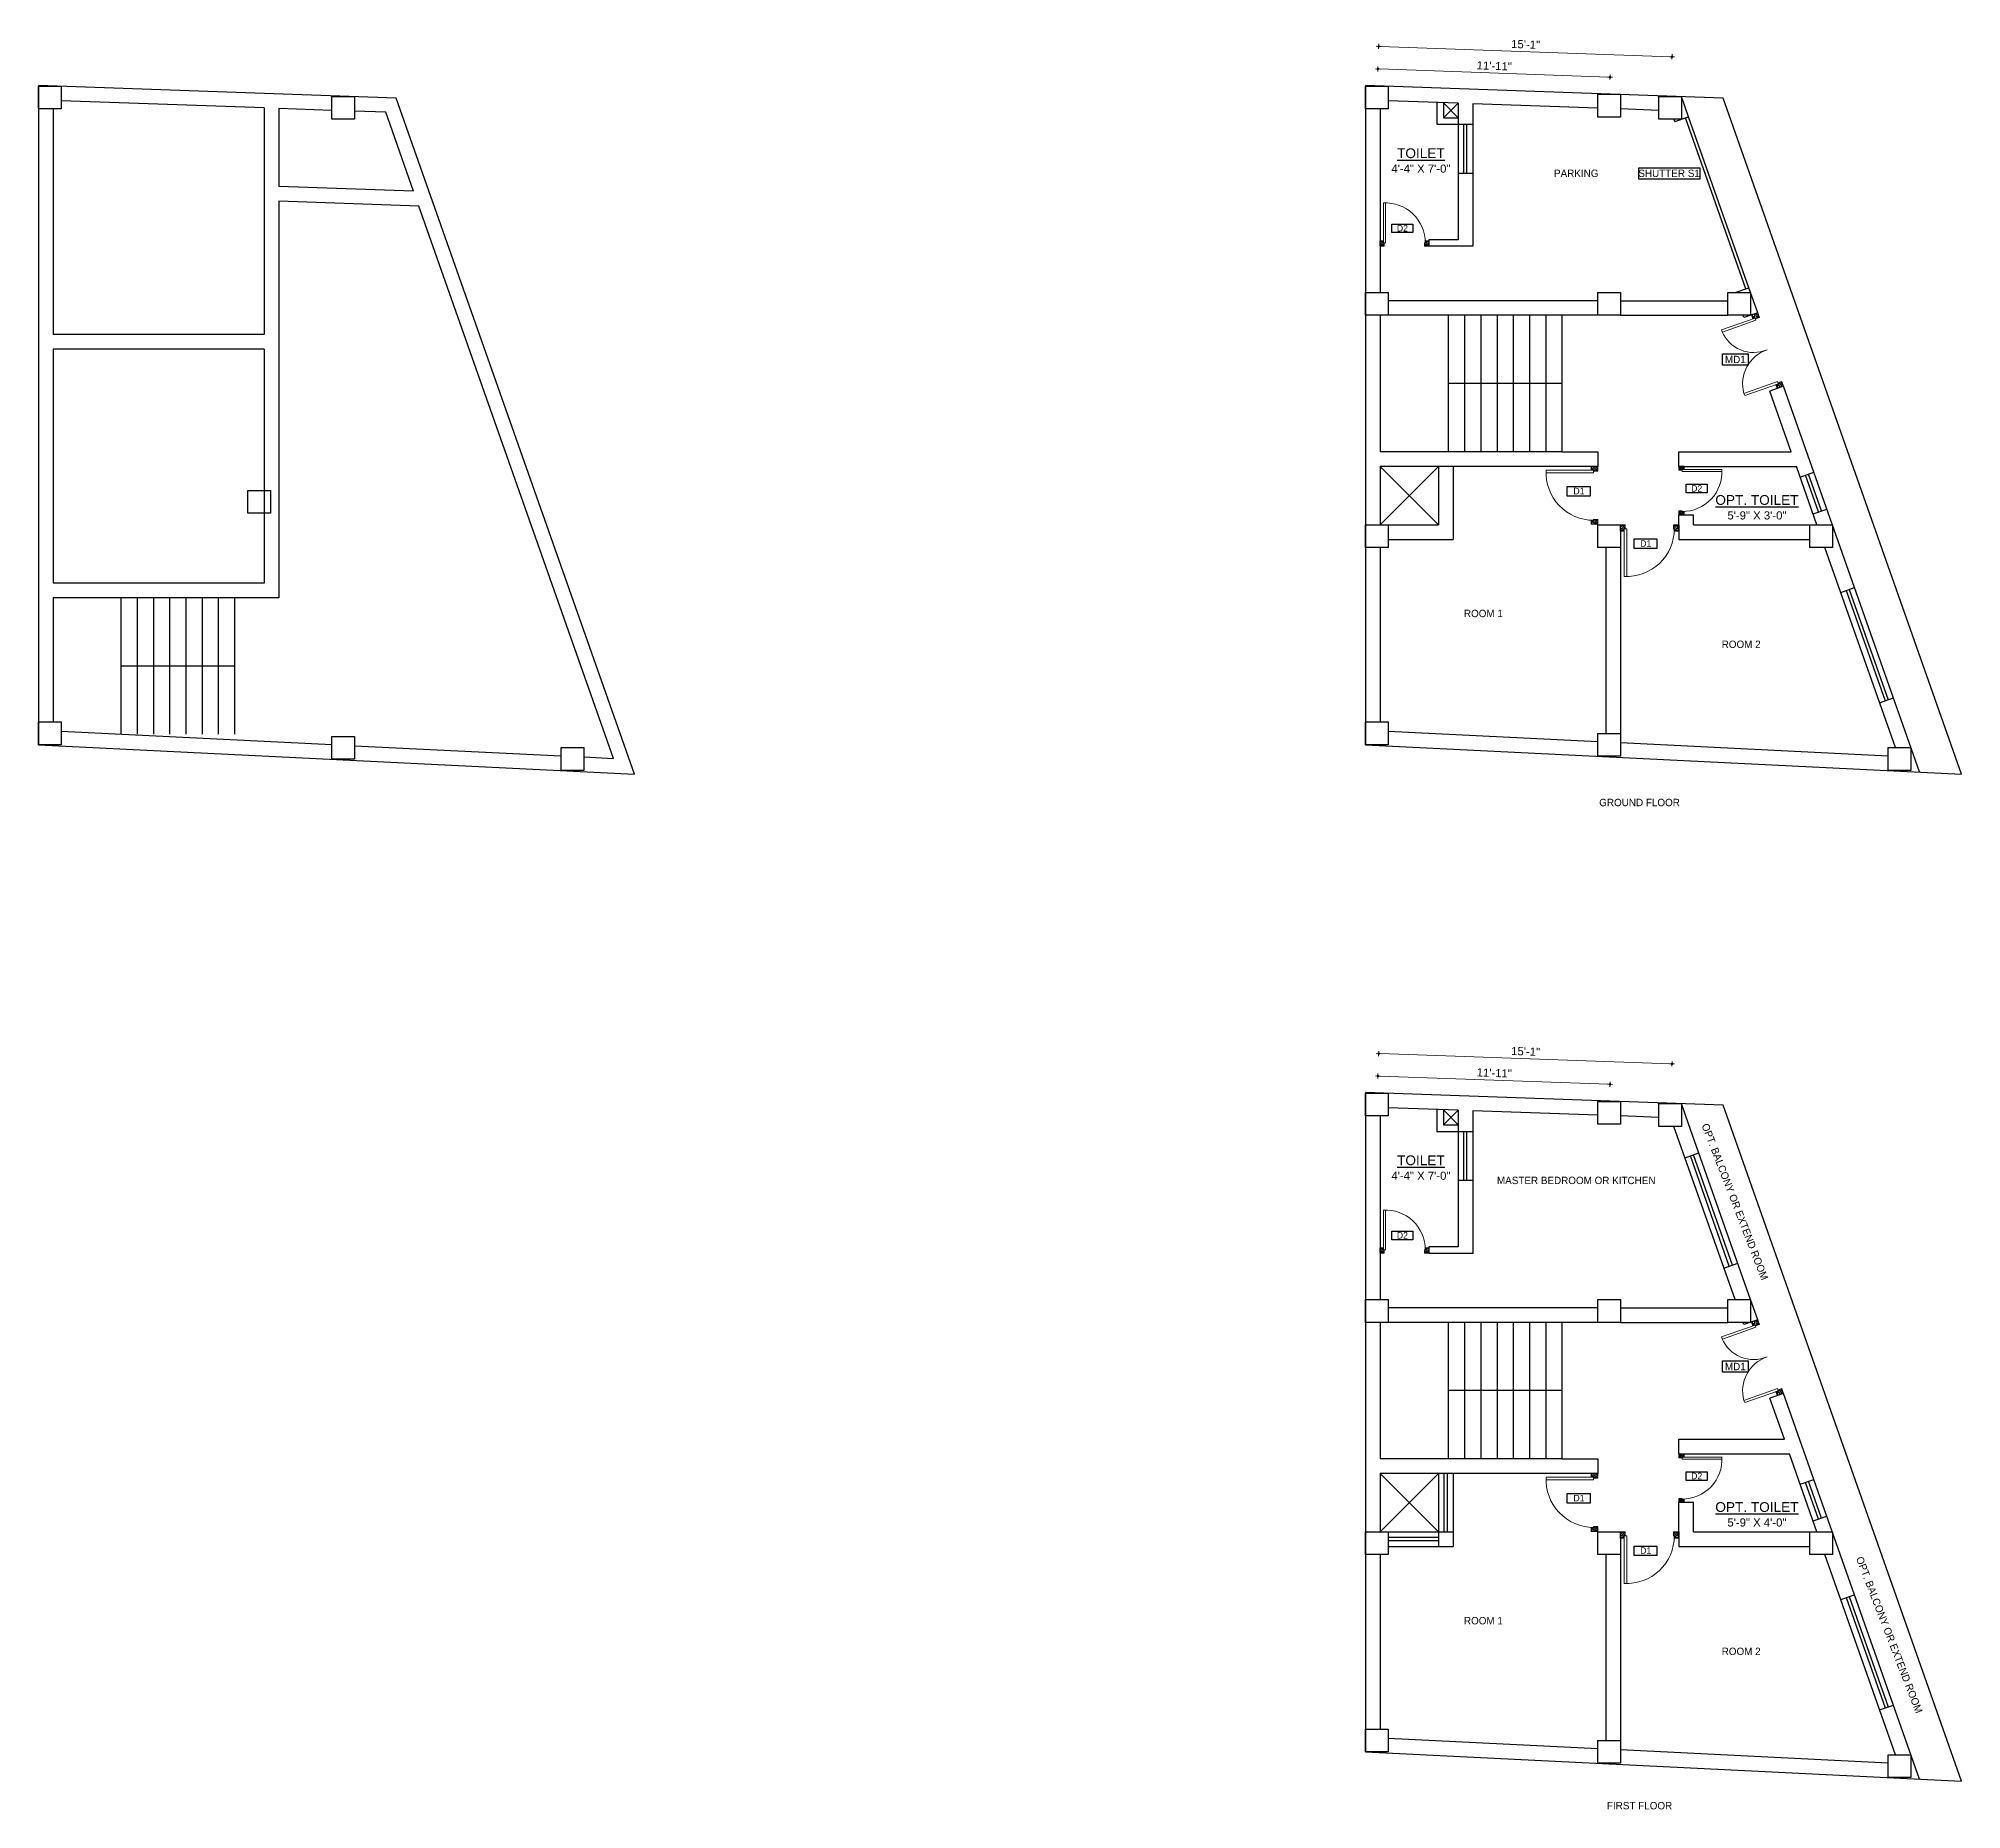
# Model space of a CAD drawing. Header units: inches. Extents: x -4105 to 11025, y -15557 to -3174.
# Drawn here: x 4605 to 5789, y -14174 to -13084 of the extents above; entities that cross this region are included whole.
import ezdxf

# ---------------------------------------------------------------- set-up
doc = ezdxf.new("R2010")
doc.units = ezdxf.units.IN
doc.header["$LTSCALE"] = 0.5
doc.header["$MEASUREMENT"] = 0
doc.header["$PDMODE"] = 66
for name, color, linetype, lineweight in [('door', 202, 'Continuous', 5), ('Ele', 7, 'Continuous', 30), ('hatch', 9, 'Continuous', 0), ('Toilet', 7, 'Continuous', 25), ('wall', 20, 'Continuous', 40)]:
    doc.layers.add(name, color=color, linetype=linetype, lineweight=lineweight)
doc.styles.add('arial', font='arial.ttf')
doc.styles.get("Standard").update_dxf_attribs({"font": 'arial.ttf'})
doc.dimstyles.new('S8', dxfattribs={"dimtxt": 5, "dimasz": 1, "dimexe": 6, "dimexo": 18, "dimgap": 1.9375, "dimtad": 1, "dimdec": 0, "dimzin": 3, "dimdsep": 46, "dimlunit": 4, "dimtxsty": 'Standard', "dimblk": 'dot 2', "dimcen": 12, "dimse1": 1, "dimse2": 1, "dimclrd": 1, "dimclre": 1, "dimclrt": 256, "dimadec": 0, "dimazin": 0, "dimtfac": 0.75, "dimtdec": 0, "dimtix": 1, "dimtmove": 1, "dimatfit": 3, "dimldrblk": 'DOT', "dimfxl": 1, "dimtolj": 1, "dimtzin": 0, "dimlwd": 9, "dimlwe": 9, "dimarcsym": 0})

# ---------------------------------------------------------------- blocks, each defined once
blk = doc.blocks.new('dot1')
at = {"layer": 'hatch'}
h = blk.add_hatch(color=256, dxfattribs=at)
edge = h.paths.add_edge_path()
edge.add_arc((0, 0), 1, 0, 360)
for p, q in [((3, 0), (-3, 0)), ((0, 3), (0, -3))]:
    blk.add_line(p, q, dxfattribs=at)
blk.add_circle((0, 0), 1, dxfattribs=at)
blk = doc.blocks.new('dot 2')
at = {"layer": 'hatch', "xscale": 0.5, "yscale": 0.5, "zscale": 0.5}
blk.add_blockref('dot1', (0, 0), dxfattribs=at)
blk = doc.blocks.new('*D850')
at = {"layer": 'Defpoints', "color": 0, "transparency": 16777216}
for p in [(5429.9, -13102.6), (5429.3, -13120.2), (5572.3, -13125.2)]:
    blk.add_point(p, dxfattribs=at)
at = {"layer": 'Toilet', "color": 1, "lineweight": 9, "transparency": 16777216}
blk.add_line((5571.9, -13107.6), (5430.9, -13102.6), dxfattribs=at)
for p, rotation in [((5429.9, -13102.6), 177.9779001232576), ((5572.9, -13107.7), 357.9779001232576)]:
    blk.add_blockref('dot 2', p, dxfattribs=dict(at, rotation=rotation))
at = {"layer": 'Toilet', "transparency": 16777216, "insert": (5501.6, -13100.7), "char_height": 5, "attachment_point": 5, "rotation": 357.9779}
blk.add_mtext('\\A1;11\'-11"', dxfattribs=at)
blk = doc.blocks.new('_Dot')
at = {"color": 0, "linetype": 'ByBlock', "lineweight": -2}
blk.add_line((-0.5, 0), (-1, 0), dxfattribs=at)
at = {"color": 0, "linetype": 'ByBlock', "const_width": 0.5}
blk.add_lwpolyline([(-0.25, 0, 1), (0.25, 0, 1)], format="xyb", close=True, dxfattribs=at)
blk = doc.blocks.new('*D851')
at = {"layer": 'Defpoints', "color": 0, "transparency": 16777216}
for p in [(5430.4, -13088.7), (5429.3, -13120.2), (5610, -13126.6)]:
    blk.add_point(p, dxfattribs=at)
at = {"layer": 'Toilet', "color": 1, "lineweight": 9, "transparency": 16777216}
blk.add_line((5610.1, -13095.1), (5431.4, -13088.8), dxfattribs=at)
for p, rotation in [((5430.4, -13088.7), 177.9779001232572), ((5611.1, -13095.1), 357.9779001232572)]:
    blk.add_blockref('dot 2', p, dxfattribs=dict(at, rotation=rotation))
at = {"layer": 'Toilet', "transparency": 16777216, "insert": (5520.9, -13087.5), "char_height": 5, "attachment_point": 5, "rotation": 357.9779}
blk.add_mtext('\\A1;15\'-1"', dxfattribs=at)
blk = doc.blocks.new('A$C27B36B59')
at = {"layer": 'door'}
for p, q in [((0, 4), (0, 0)), ((2.5, 4), (0, 4)), ((0, 0), (3, 0)), ((2.5, 2.5), (2.5, 4)), ((3, 2.5), (2.5, 2.5)), ((3, 0), (3, 2.5))]:
    blk.add_line(p, q, dxfattribs=at)
for centre, radius, start, end in [((-1.4, -0.5), 4.75, 22.1411, 72.838), ((1.3, 2.1), 1.64, 45.138, 144.8948), ((2.2, 0.3), 2.49, 83.3149, 152.658), ((0.1, 0.4), 2.05, 349.4875, 93.6805), ((2, -0.5), 2.01, 58.7447, 166.495), ((-0.1, 0.3), 1.13, 343.542, 86.947), ((2.1, -0.4), 1.17, 38.2816, 160.1519)]:
    blk.add_arc(centre, radius, start, end, dxfattribs=at)
blk = doc.blocks.new('D2')
at = {"layer": 'door'}
for p, q in [((74474, 24047.6), (74474, 24018.1)), ((74474, 24047.6), (74475.5, 24047.6)), ((74475.5, 24047.6), (74475.5, 24018.1))]:
    blk.add_line(p, q, dxfattribs=at)
blk.add_arc((74474, 24047.6), 29.5, 180, 272.9146, dxfattribs=at)
at = {"layer": 'door', "xscale": -1, "rotation": 180}
blk.add_blockref('A$C27B36B59', (74442, 24050.1), dxfattribs=at)
at = {"layer": 'door', "rotation": 180}
blk.add_blockref('A$C27B36B59', (74478, 24050.1), dxfattribs=at)
blk = doc.blocks.new('*D860')
at = {"layer": 'Defpoints', "color": 0, "transparency": 16777216}
for p in [(5429.9, -13722.7), (5429.3, -13740.3), (5572.3, -13745.3)]:
    blk.add_point(p, dxfattribs=at)
at = {"layer": 'Toilet', "color": 1, "lineweight": 9, "transparency": 16777216}
blk.add_line((5571.9, -13727.7), (5430.9, -13722.8), dxfattribs=at)
for p, rotation in [((5429.9, -13722.7), 177.9779001232576), ((5572.9, -13727.8), 357.9779001232576)]:
    blk.add_blockref('dot 2', p, dxfattribs=dict(at, rotation=rotation))
at = {"layer": 'Toilet', "transparency": 16777216, "insert": (5501.6, -13720.8), "char_height": 5, "attachment_point": 5, "rotation": 357.9779}
blk.add_mtext('\\A1;11\'-11"', dxfattribs=at)
blk = doc.blocks.new('*D861')
at = {"layer": 'Defpoints', "color": 0, "transparency": 16777216}
for p in [(5430.4, -13708.9), (5429.3, -13740.3), (5610, -13746.7)]:
    blk.add_point(p, dxfattribs=at)
at = {"layer": 'Toilet', "color": 1, "lineweight": 9, "transparency": 16777216}
blk.add_line((5610.1, -13715.2), (5431.4, -13708.9), dxfattribs=at)
for p, rotation in [((5430.4, -13708.9), 177.9779001232572), ((5611.1, -13715.2), 357.9779001232572)]:
    blk.add_blockref('dot 2', p, dxfattribs=dict(at, rotation=rotation))
at = {"layer": 'Toilet', "transparency": 16777216, "insert": (5520.9, -13707.6), "char_height": 5, "attachment_point": 5, "rotation": 357.9779}
blk.add_mtext('\\A1;15\'-1"', dxfattribs=at)

msp = doc.modelspace()

# ---------------------------------------------------------------- linework, layer by layer
at = {"layer": 'door', "ltscale": 0.5}
for p, q in [((5662.3, -13256), (5641.6, -13263.3)), ((5660, -13254.1), (5660.8, -13256.4)), ((5662.3, -13256), (5662.8, -13257.3)), ((5662.6, -13256.4), (5664.9, -13255.6)), ((5642.1, -13264.6), (5641.6, -13263.3)), ((5662.8, -13257.3), (5642.1, -13264.6)), ((5676.1, -13295.1), (5655.4, -13302.4)), ((5655.4, -13302.4), (5655.9, -13303.7)), ((5676.6, -13296.4), (5655.9, -13303.7)), ((5676, -13299.3), (5675.2, -13297)), ((5676.6, -13296.4), (5676.1, -13295.1)), ((5676.5, -13295.9), (5678.8, -13295.1)), ((5679.8, -13298), (5678.8, -13295.1)), ((5662.3, -13876.1), (5641.6, -13883.4)), ((5642.1, -13884.7), (5641.6, -13883.4)), ((5662.8, -13877.4), (5642.1, -13884.7)), ((5660, -13874.2), (5660.8, -13876.5)), ((5662.3, -13876.1), (5662.8, -13877.4)), ((5662.6, -13876.5), (5664.9, -13875.7)), ((5676.1, -13915.2), (5655.4, -13922.5)), ((5676.6, -13916.5), (5655.9, -13923.8)), ((5676, -13919.5), (5675.2, -13917.1)), ((5676.6, -13916.5), (5676.1, -13915.2)), ((5676.5, -13916), (5678.8, -13915.2)), ((5679.8, -13918.1), (5678.8, -13915.2)), ((5655.4, -13922.5), (5655.9, -13923.8))]:
    msp.add_line(p, q, dxfattribs=at)
for centre, radius, start, end in [((5661.4, -13256.1), 21.1, 202.3148, 293.1551), ((5676.7, -13296.5), 22.1, 108.3541, 195.4336), ((5661.4, -13876.2), 21.1, 202.3148, 293.1551), ((5676.7, -13916.6), 22.1, 108.3541, 195.4336)]:
    msp.add_arc(centre, radius, start, end, dxfattribs=at)
at = {"layer": 'Ele', "color": 0, "ltscale": 2}
for points in [[(5438.5, -13198.1), (5451.4, -13198.1), (5451.4, -13203.4), (5438.5, -13203.4)], [(5560.6, -13365.6), (5546.6, -13365.6), (5546.6, -13359.7), (5560.6, -13359.7)], [(5619.8, -13358.2), (5632.7, -13358.2), (5632.7, -13363.6), (5619.8, -13363.6)], [(5601.7, -13397.9), (5587.7, -13397.9), (5587.7, -13392), (5601.7, -13392)], [(5438.5, -13818.2), (5451.4, -13818.2), (5451.4, -13823.6), (5438.5, -13823.6)], [(5619.8, -13966.4), (5632.7, -13966.4), (5632.7, -13971.7), (5619.8, -13971.7)], [(5560.6, -13985.7), (5546.6, -13985.7), (5546.6, -13979.8), (5560.6, -13979.8)], [(5601.7, -14018), (5587.7, -14018), (5587.7, -14012.1), (5601.7, -14012.1)]]:
    msp.add_lwpolyline(points, close=True, dxfattribs=at)
at = {"layer": 'Toilet'}
for p, q in [((4825.2, -13120.5), (4604.8, -13112.7)), ((4604.8, -13112.7), (4604.8, -13518.7)), ((5642.7, -13120.5), (5422.3, -13112.7)), ((5422.3, -13112.7), (5422.3, -13518.7)), ((4743.9, -13126.6), (4618.8, -13122.2)), ((4972, -13536.8), (4825.2, -13120.5)), ((5479.3, -13123.7), (5436.3, -13122.2)), ((5466.3, -13123.2), (5466.3, -13136.7)), ((5470.3, -13123.4), (5470.3, -13132.7)), ((5470.3, -13123.4), (5479.3, -13132.7)), ((5470.3, -13132.7), (5479.3, -13123.7)), ((5479.3, -13123.7), (5479.3, -13207.8)), ((5488.3, -13124), (5488.3, -13211.8)), ((5565.3, -13126.7), (5488.3, -13124)), ((5621.3, -13132), (5617, -13119.6)), ((5789.4, -13536.8), (5642.7, -13120.5)), ((4613.8, -13127.2), (4613.8, -13266.2)), ((4743.9, -13126.6), (4743.9, -13266.2)), ((4752.9, -13126.9), (4752.9, -13174.9)), ((4785.5, -13128.1), (4752.9, -13126.9)), ((4818.8, -13129.2), (4799.5, -13128.6)), ((4835.9, -13177.9), (4818.8, -13129.2)), ((5431.3, -13127.2), (5431.3, -13207.8)), ((5466.3, -13136.7), (5479.3, -13136.7)), ((5470.3, -13132.7), (5479.3, -13132.7)), ((5479.3, -13136.7), (5488.3, -13136.7)), ((5482.8, -13166.7), (5482.8, -13136.7)), ((5484.8, -13166.7), (5484.8, -13136.7)), ((5603, -13128.1), (5579.3, -13127.2)), ((5612.9, -13135), (5612.3, -13133.6)), ((5612.9, -13135), (5621.3, -13132)), ((5656.6, -13237.9), (5619.5, -13132.7)), ((5658.4, -13237.3), (5621.3, -13132)), ((5479.3, -13166.7), (5488.3, -13166.7)), ((4835.9, -13177.9), (4752.9, -13174.9)), ((4839.1, -13187), (4752.9, -13184)), ((4752.9, -13184), (4752.9, -13428.2)), ((4959, -13527.1), (4839.1, -13187)), ((5431.3, -13207.8), (5431.3, -13240.3)), ((5479.3, -13207.8), (5461.3, -13207.8)), ((5461.3, -13207.8), (5461.3, -13211.8)), ((5488.3, -13211.8), (5461.3, -13211.8)), ((5650, -13240.3), (5658.4, -13237.3)), ((5663.9, -13252.7), (5658.4, -13237.3)), ((5565.3, -13254.3), (5431.3, -13254.3)), ((5431.3, -13254.3), (5431.3, -13338.3)), ((5565.3, -13245.3), (5436.3, -13245.3)), ((5473.3, -13254.3), (5473.3, -13296.3)), ((5483.3, -13254.3), (5483.3, -13296.3)), ((5493.3, -13254.3), (5493.3, -13296.3)), ((5503.3, -13254.3), (5503.3, -13296.3)), ((5513.3, -13254.3), (5513.3, -13296.3)), ((5523.3, -13254.3), (5523.3, -13296.3)), ((5533.3, -13254.3), (5533.3, -13296.3)), ((5543.3, -13254.3), (5543.3, -13296.3)), ((5579.3, -13245.3), (5645.5, -13245.3)), ((5579.3, -13254.3), (5645.5, -13254.3)), ((5655.4, -13255.7), (5654.9, -13254.3)), ((5663.9, -13252.7), (5655.4, -13255.7)), ((4743.9, -13266.2), (4613.8, -13266.2)), ((4743.9, -13275.2), (4613.8, -13275.2)), ((4613.8, -13275.2), (4613.8, -13419.2)), ((4743.9, -13275.2), (4743.9, -13419.2)), ((5543.3, -13296.3), (5473.3, -13296.3)), ((5473.3, -13296.3), (5473.3, -13338.3)), ((5483.3, -13296.3), (5483.3, -13338.3)), ((5493.3, -13296.3), (5493.3, -13338.3)), ((5503.3, -13296.3), (5503.3, -13338.3)), ((5513.3, -13296.3), (5513.3, -13338.3)), ((5523.3, -13296.3), (5523.3, -13338.3)), ((5533.3, -13296.3), (5533.3, -13338.3)), ((5543.3, -13296.3), (5543.3, -13338.3)), ((5679.8, -13298), (5671.4, -13301)), ((5684.5, -13338.3), (5671.4, -13301)), ((5763.6, -13535.5), (5679.8, -13298)), ((5543.3, -13338.3), (5431.3, -13338.3)), ((5543.3, -13338.3), (5565.3, -13338.3)), ((5565.3, -13338.3), (5565.3, -13347.3)), ((5615.3, -13347.3), (5615.3, -13338.3)), ((5615.3, -13338.3), (5684.5, -13338.3)), ((5565.3, -13347.3), (5431.3, -13347.3)), ((5431.3, -13347.3), (5431.3, -13383.3)), ((5431.3, -13383.3), (5467.3, -13347.3)), ((5467.3, -13383.3), (5431.3, -13347.3)), ((5467.3, -13347.3), (5467.3, -13383.3)), ((5476.3, -13347.3), (5476.3, -13392.3)), ((5615.3, -13347.3), (5687.7, -13347.3)), ((5700.4, -13383.3), (5687.7, -13347.3)), ((5690, -13353.9), (5698.5, -13350.9)), ((5701.3, -13375.4), (5693.3, -13352.8)), ((5703.2, -13374.7), (5695.2, -13352.1)), ((4733.8, -13376.2), (4733.8, -13367.2)), ((5698, -13376.6), (5706.5, -13373.6)), ((5436.3, -13383.3), (5467.3, -13383.3)), ((5615.3, -13383.3), (5615.3, -13377.3)), ((5624.3, -13377.3), (5615.3, -13377.3)), ((5615.3, -13383.3), (5615.3, -13392.3)), ((5624.3, -13383.3), (5624.3, -13377.3)), ((5624.3, -13383.3), (5700.4, -13383.3)), ((5431.3, -13397.3), (5431.3, -13504.7)), ((5436.3, -13392.3), (5476.3, -13392.3)), ((5570.3, -13397.3), (5570.3, -13511.7)), ((5579.3, -13397.3), (5579.3, -13517.6)), ((5615.3, -13392.3), (5695.9, -13392.3)), ((5748.7, -13520.5), (5705.3, -13397.3)), ((4743.9, -13419.2), (4613.8, -13419.2)), ((5715, -13424.9), (5723.5, -13422)), ((4752.9, -13428.2), (4613.8, -13428.2)), ((4613.8, -13428.2), (4613.8, -13504.7)), ((4655.8, -13470.2), (4655.8, -13428.2)), ((4665.8, -13470.2), (4665.8, -13428.2)), ((4675.8, -13470.2), (4675.8, -13428.2)), ((4685.8, -13470.2), (4685.8, -13428.2)), ((4695.8, -13470.2), (4695.8, -13428.2)), ((4705.8, -13470.2), (4705.8, -13428.2)), ((4715.8, -13470.2), (4715.8, -13428.2)), ((4725.8, -13470.2), (4725.8, -13428.2)), ((5718.3, -13423.8), (5742.3, -13491.7)), ((5720.2, -13423.1), (5744.2, -13491)), ((4655.8, -13512.2), (4655.8, -13470.2)), ((4655.8, -13470.2), (4725.8, -13470.2)), ((4665.8, -13512.2), (4665.8, -13470.2)), ((4675.8, -13512.2), (4675.8, -13470.2)), ((4685.8, -13512.2), (4685.8, -13470.2)), ((4695.8, -13512.2), (4695.8, -13470.2)), ((4705.8, -13512.2), (4705.8, -13470.2)), ((4715.8, -13512.2), (4715.8, -13470.2)), ((4725.8, -13512.2), (4725.8, -13470.2)), ((5739, -13492.9), (5747.5, -13489.9)), ((4618.8, -13510.4), (4785.5, -13518.6)), ((5436.3, -13510.4), (5565.3, -13516.7)), ((4604.8, -13518.7), (4972, -13536.8)), ((4799.5, -13519.3), (4926.8, -13525.5)), ((4940.8, -13526.2), (4959, -13527.1)), ((5422.3, -13518.7), (5789.4, -13536.8)), ((5579.3, -13517.4), (5744.3, -13525.5)), ((5642.7, -13740.6), (5422.3, -13732.8)), ((5422.3, -13732.8), (5422.3, -14138.8)), ((5621.3, -13752.1), (5617, -13739.7)), ((5789.4, -14156.9), (5642.7, -13740.6)), ((5431.3, -13747.3), (5431.3, -13827.9)), ((5479.3, -13743.8), (5436.3, -13742.3)), ((5466.3, -13743.4), (5466.3, -13756.8)), ((5470.3, -13743.5), (5470.3, -13752.8)), ((5470.3, -13743.5), (5479.3, -13752.8)), ((5470.3, -13752.8), (5479.3, -13743.8)), ((5470.3, -13752.8), (5479.3, -13752.8)), ((5479.3, -13743.8), (5479.3, -13827.9)), ((5565.3, -13746.9), (5488.3, -13744.1)), ((5488.3, -13744.1), (5488.3, -13831.9)), ((5603, -13748.2), (5579.3, -13747.3)), ((5650, -13860.4), (5612.3, -13753.7)), ((5658.4, -13857.4), (5621.3, -13752.1)), ((5466.3, -13756.8), (5479.3, -13756.8)), ((5479.3, -13756.8), (5488.3, -13756.8)), ((5482.8, -13786.8), (5482.8, -13756.8)), ((5484.8, -13786.8), (5484.8, -13756.8)), ((5619.2, -13773.1), (5627.7, -13770.1)), ((5646.4, -13839.8), (5622.5, -13771.9)), ((5648.3, -13839.1), (5624.4, -13771.2)), ((5479.3, -13786.8), (5488.3, -13786.8)), ((5431.3, -13827.9), (5431.3, -13860.4)), ((5479.3, -13827.9), (5461.3, -13827.9)), ((5461.3, -13827.9), (5461.3, -13831.9)), ((5488.3, -13831.9), (5461.3, -13831.9)), ((5643.1, -13841), (5651.6, -13838)), ((5663.9, -13872.8), (5658.4, -13857.4)), ((5565.3, -13865.4), (5436.3, -13865.4)), ((5579.3, -13865.4), (5645.5, -13865.4)), ((5431.3, -13874.4), (5431.3, -13958.4)), ((5565.3, -13874.4), (5431.3, -13874.4)), ((5473.3, -13874.4), (5473.3, -13916.4)), ((5483.3, -13874.4), (5483.3, -13916.4)), ((5493.3, -13874.4), (5493.3, -13916.4)), ((5503.3, -13874.4), (5503.3, -13916.4)), ((5513.3, -13874.4), (5513.3, -13916.4)), ((5523.3, -13874.4), (5523.3, -13916.4)), ((5533.3, -13874.4), (5533.3, -13916.4)), ((5543.3, -13874.4), (5543.3, -13916.4)), ((5579.3, -13874.4), (5645.5, -13874.4)), ((5655.4, -13875.8), (5654.9, -13874.4)), ((5663.9, -13872.8), (5655.4, -13875.8)), ((5543.3, -13916.4), (5473.3, -13916.4)), ((5473.3, -13916.4), (5473.3, -13958.4)), ((5483.3, -13916.4), (5483.3, -13958.4)), ((5493.3, -13916.4), (5493.3, -13958.4)), ((5503.3, -13916.4), (5503.3, -13958.4)), ((5513.3, -13916.4), (5513.3, -13958.4)), ((5523.3, -13916.4), (5523.3, -13958.4)), ((5533.3, -13916.4), (5533.3, -13958.4)), ((5543.3, -13916.4), (5543.3, -13958.4)), ((5679.8, -13918.1), (5671.4, -13921.1)), ((5763.6, -14155.6), (5679.8, -13918.1)), ((5680.3, -13946.4), (5671.4, -13921.1)), ((5615.3, -13955.4), (5615.3, -13946.4)), ((5615.3, -13946.4), (5680.3, -13946.4)), ((5543.3, -13958.4), (5431.3, -13958.4)), ((5543.3, -13958.4), (5565.3, -13958.4)), ((5565.3, -13958.4), (5565.3, -13967.4)), ((5615.3, -13955.4), (5683.4, -13955.4)), ((5700.4, -14003.4), (5683.4, -13955.4)), ((5431.3, -13967.4), (5431.3, -14003.4)), ((5565.3, -13967.4), (5431.3, -13967.4)), ((5431.3, -14003.4), (5467.3, -13967.4)), ((5467.3, -14003.4), (5431.3, -13967.4)), ((5467.3, -13967.4), (5467.3, -14003.4)), ((5470.8, -14003.4), (5470.8, -13967.4)), ((5472.8, -14003.4), (5472.8, -13967.4)), ((5476.3, -13967.4), (5476.3, -14012.4)), ((5690, -13974.1), (5698.5, -13971.1)), ((5701.3, -13995.5), (5693.3, -13972.9)), ((5703.2, -13994.9), (5695.2, -13972.2)), ((5615.3, -14003.4), (5615.3, -13985.4)), ((5624.3, -13985.4), (5615.3, -13985.4)), ((5624.3, -14003.4), (5624.3, -13985.4)), ((5698, -13996.7), (5706.5, -13993.7)), ((5436.3, -14003.4), (5467.3, -14003.4)), ((5467.3, -14006.9), (5436.3, -14006.9)), ((5467.3, -14008.9), (5436.3, -14008.9)), ((5436.3, -14012.4), (5476.3, -14012.4)), ((5467.3, -14003.4), (5467.3, -14012.4)), ((5467.3, -14003.4), (5476.3, -14003.4)), ((5615.3, -14003.4), (5615.3, -14012.4)), ((5615.3, -14012.4), (5695.9, -14012.4)), ((5624.3, -14003.4), (5700.4, -14003.4)), ((5431.3, -14017.4), (5431.3, -14124.8)), ((5570.3, -14017.4), (5570.3, -14131.8)), ((5579.3, -14017.4), (5579.3, -14137.7)), ((5748.7, -14140.7), (5705.3, -14017.4)), ((5715, -14045.1), (5723.5, -14042.1)), ((5718.3, -14043.9), (5742.3, -14111.8)), ((5720.2, -14043.2), (5744.2, -14111.1)), ((5739, -14113), (5747.5, -14110)), ((5436.3, -14130.5), (5565.3, -14136.8)), ((5422.3, -14138.8), (5789.4, -14156.9)), ((5579.3, -14137.5), (5744.3, -14145.6))]:
    msp.add_line(p, q, dxfattribs=at)
for points in [[(4604.8, -13113.2), (4618.8, -13113.2), (4618.8, -13127.2), (4604.8, -13127.2)], [(5422.3, -13113.2), (5436.3, -13113.2), (5436.3, -13127.2), (5422.3, -13127.2)], [(4785.5, -13119.6), (4799.5, -13119.6), (4799.5, -13133.6), (4785.5, -13133.6)], [(5565.3, -13118.2), (5579.3, -13118.2), (5579.3, -13132.2), (5565.3, -13132.2)], [(5603, -13119.6), (5617, -13119.6), (5617, -13133.6), (5603, -13133.6)], [(5590.7, -13163.4), (5628.3, -13163.4), (5628.3, -13170.4), (5590.7, -13170.4)], [(5422.3, -13240.3), (5436.3, -13240.3), (5436.3, -13254.3), (5422.3, -13254.3)], [(5565.3, -13240.3), (5579.3, -13240.3), (5579.3, -13254.3), (5565.3, -13254.3)], [(5645.5, -13240.3), (5659.5, -13240.3), (5659.5, -13254.3), (5645.5, -13254.3)], [(5642.1, -13278), (5658.1, -13278), (5658.1, -13285), (5642.1, -13285)], [(4733.8, -13362.2), (4747.8, -13362.2), (4747.8, -13376.2), (4733.8, -13376.2)], [(5422.3, -13383.3), (5436.3, -13383.3), (5436.3, -13397.3), (5422.3, -13397.3)], [(5565.3, -13383.3), (5579.3, -13383.3), (5579.3, -13397.3), (5565.3, -13397.3)], [(5695.9, -13383.3), (5709.9, -13383.3), (5709.9, -13397.3), (5695.9, -13397.3)], [(4604.8, -13504.7), (4618.8, -13504.7), (4618.8, -13518.7), (4604.8, -13518.7)], [(5422.3, -13504.7), (5436.3, -13504.7), (5436.3, -13518.7), (5422.3, -13518.7)], [(4785.5, -13513.6), (4799.5, -13513.6), (4799.5, -13527.6), (4785.5, -13527.6)], [(5565.3, -13511.7), (5579.3, -13511.7), (5579.3, -13525.7), (5565.3, -13525.7)], [(4926.8, -13520.5), (4940.8, -13520.5), (4940.8, -13534.5), (4926.8, -13534.5)], [(5744.3, -13520.5), (5758.3, -13520.5), (5758.3, -13534.5), (5744.3, -13534.5)], [(5422.3, -13733.3), (5436.3, -13733.3), (5436.3, -13747.3), (5422.3, -13747.3)], [(5565.3, -13738.3), (5579.3, -13738.3), (5579.3, -13752.3), (5565.3, -13752.3)], [(5603, -13739.7), (5617, -13739.7), (5617, -13753.7), (5603, -13753.7)], [(5422.3, -13860.4), (5436.3, -13860.4), (5436.3, -13874.4), (5422.3, -13874.4)], [(5565.3, -13860.4), (5579.3, -13860.4), (5579.3, -13874.4), (5565.3, -13874.4)], [(5645.5, -13860.4), (5659.5, -13860.4), (5659.5, -13874.4), (5645.5, -13874.4)], [(5642.1, -13898.1), (5658.1, -13898.1), (5658.1, -13905.1), (5642.1, -13905.1)], [(5422.3, -14003.4), (5436.3, -14003.4), (5436.3, -14017.4), (5422.3, -14017.4)], [(5565.3, -14003.4), (5579.3, -14003.4), (5579.3, -14017.4), (5565.3, -14017.4)], [(5695.9, -14003.4), (5709.9, -14003.4), (5709.9, -14017.4), (5695.9, -14017.4)], [(5422.3, -14124.8), (5436.3, -14124.8), (5436.3, -14138.8), (5422.3, -14138.8)], [(5565.3, -14131.8), (5579.3, -14131.8), (5579.3, -14145.8), (5565.3, -14145.8)], [(5744.3, -14140.7), (5758.3, -14140.7), (5758.3, -14154.7), (5744.3, -14154.7)]]:
    msp.add_lwpolyline(points, close=True, dxfattribs=at)

# ---------------------------------------------------------------- block references
at = {"layer": 'door', "yscale": 1.023696682466134, "zscale": 1.023696682464479}
for p, xscale, rotation in [((5663.9, -13252.7), -1.023696682466134, 109.4150373032658), ((5679.8, -13298), 1.023696682466134, 109.4150373032659), ((5663.9, -13872.8), -1.023696682466134, 109.4150373032658), ((5679.8, -13918.1), 1.023696682466134, 109.4150373032659)]:
    msp.add_blockref('A$C27B36B59', p, dxfattribs=dict(at, xscale=xscale, rotation=rotation))
at = {"layer": 'wall', "color": 2, "linetype": 'ByBlock'}
for p, xscale, yscale, zscale, rotation in [((67496.2, 6830), 0.8333333333285103, 0.8333333333285103, 0.8333333333267571, 180), ((-18334.7, -87360.4), -0.993758995122728, 0.993758995122728, 0.993758995122728, 270), ((25657, -75412.2), 0.8333333333285103, 0.8333333333285103, 0.8333333333267571, 90.00000000000001), ((67496.2, 6209.9), 0.8333333333285103, 0.8333333333285103, 0.8333333333267571, 180), ((25657, -76020.3), 0.8333333333285103, 0.8333333333285103, 0.8333333333267571, 90.00000000000001), ((-18334.7, -87980.5), -0.993758995122728, 0.993758995122728, 0.993758995122728, 270)]:
    msp.add_blockref('D2', p, dxfattribs=dict(at, xscale=xscale, yscale=yscale, zscale=zscale, rotation=rotation))
at = {"layer": 'wall', "color": 2, "linetype": 'ByBlock', "xscale": -0.993758995122728, "yscale": 0.993758995122728, "zscale": 0.993758995122728}
for p in [(79592.4, -37283.3), (79592.4, -37903.4)]:
    msp.add_blockref('D2', p, dxfattribs=at)

# ---------------------------------------------------------------- texts
at = {"layer": 'Ele', "color": 0, "ltscale": 2, "char_height": 6, "attachment_point": 2}
for s, insert in [('{\\LTOILET\\fArial TUR|b0|i0|c162|p34;\\P\\fArial TUR|b0|i0|c0|p34;\\H0.8333x;\\l4\\fArial TUR|b0|i0|c162|p34;\'-4" X \\fArial TUR|b0|i0|c0|p34;7\\fArial TUR|b0|i0|c162|p34;\'-0"}', (5456.4, -13151.5)), ('{\\fArial TUR|b0|i0|c162|p34;\\LOPT. TOILET\\P\\fArial TUR|b0|i0|c0|p34;\\H0.8333x;\\l5\\fArial TUR|b0|i0|c162|p34;\'-\\fArial TUR|b0|i0|c0|p34;9\\fArial TUR|b0|i0|c162|p34;" X \\fArial TUR|b0|i0|c0|p34;3\\fArial TUR|b0|i0|c162|p34;\'-0"}', (5663.4, -13365)), ('{\\LTOILET\\fArial TUR|b0|i0|c162|p34;\\P\\fArial TUR|b0|i0|c0|p34;\\H0.8333x;\\l4\\fArial TUR|b0|i0|c162|p34;\'-4" X \\fArial TUR|b0|i0|c0|p34;7\\fArial TUR|b0|i0|c162|p34;\'-0"}', (5456.4, -13771.6)), ('{\\fArial TUR|b0|i0|c162|p34;\\LOPT. TOILET\\P\\fArial TUR|b0|i0|c0|p34;\\H0.8333x;\\l5\\fArial TUR|b0|i0|c162|p34;\'-\\fArial TUR|b0|i0|c0|p34;9\\fArial TUR|b0|i0|c162|p34;" X \\fArial TUR|b0|i0|c0|p34;4\\fArial TUR|b0|i0|c162|p34;\'-0"}', (5663.4, -13985.1))]:
    msp.add_mtext(s, dxfattribs=dict(at, insert=insert))
at = {"layer": 'Ele', "color": 0, "ltscale": 2, "style": 'arial'}
for s, insert, char_height, attachment_point in [('{\\fCentury Gothic|b0|i0|c0|p34;PARKING}', (5552.1, -13164.6), 4.55, 2), ('{\\fCentury Gothic|b0|i0|c0|p34;SHUTTER S1}', (5609.3, -13164.6), 4.55, 2), ('{\\fCentury Gothic|b0|i0|c0|p34;D2}', (5445, -13202.7), 4, 8), ('{\\fCentury Gothic|b0|i0|c0|p34;MD1}', (5650.1, -13279.2), 4.55, 2), ('{\\fCentury Gothic|b0|i0|c0|p34;D1}', (5553.8, -13360.5), 4, 2), ('{\\fCentury Gothic|b0|i0|c0|p34;D2}', (5626.3, -13362.9), 4, 8), ('{\\fCentury Gothic|b0|i0|c0|p34;D1}', (5594.9, -13392.8), 4, 2), ('{\\fCentury Gothic|b0|i0|c0|p34;ROOM 1}', (5494.9, -13435.6), 4.55, 2), ('{\\fCentury Gothic|b0|i0|c0|p34;ROOM 2}', (5653.7, -13454.6), 4.55, 2), ('{\\fCentury Gothic|b0|i0|c0|p34;GROUND FLOOR }', (5591.1, -13552), 4.55, 2), ('{\\fCentury Gothic|b0|i0|c0|p34;MASTER BEDROOM OR KITCHEN}', (5552.1, -13784.7), 4.55, 2), ('{\\fCentury Gothic|b0|i0|c0|p34;D2}', (5445, -13822.8), 4, 8), ('{\\fCentury Gothic|b0|i0|c0|p34;MD1}', (5650.1, -13899.3), 4.55, 2), ('{\\fCentury Gothic|b0|i0|c0|p34;D2}', (5626.3, -13971), 4, 8), ('{\\fCentury Gothic|b0|i0|c0|p34;D1}', (5553.8, -13980.6), 4, 2), ('{\\fCentury Gothic|b0|i0|c0|p34;D1}', (5594.9, -14012.9), 4, 2), ('{\\fCentury Gothic|b0|i0|c0|p34;ROOM 1}', (5494.9, -14055.8), 4.55, 2), ('{\\fCentury Gothic|b0|i0|c0|p34;ROOM 2}', (5653.7, -14074.7), 4.55, 2), ('{\\fCentury Gothic|b0|i0|c0|p34;FIRST FLOOR }', (5591.1, -14169.7), 4.55, 2)]:
    msp.add_mtext(s, dxfattribs=dict(at, insert=insert, char_height=char_height, attachment_point=attachment_point))
at = {"layer": 'Ele', "color": 0, "ltscale": 2, "char_height": 4.55, "attachment_point": 2, "rotation": 291.1437, "style": 'arial'}
for insert in [(5652, -13799.3), (5747.1, -14066)]:
    msp.add_mtext('{\\fCentury Gothic|b0|i0|c0|p34;OPT. BALCONY OR EXTEND ROOM}', dxfattribs=dict(at, insert=insert))

# ---------------------------------------------------------------- dimensions: what is measured, and where the dimension line sits
at = {"layer": 'Toilet'}
for p1, p2, distance, picture, middle in [((5610, -13126.6), (5429.3, -13120.2), -31.4, '*D851', (5520.9, -13087.5)), ((5572.3, -13125.2), (5429.3, -13120.2), -17.6, '*D850', (5501.6, -13100.7)), ((5610, -13746.7), (5429.3, -13740.3), -31.4, '*D861', (5520.9, -13707.6)), ((5572.3, -13745.3), (5429.3, -13740.3), -17.6, '*D860', (5501.6, -13720.8))]:
    dim = msp.add_aligned_dim(p1=p1, p2=p2, distance=distance, dimstyle='S8', override={"dimfxl": 2, "dimfxlon": 1, "dimarcsym": 1}, dxfattribs=at)
    dim.commit()
    dim.dimension.update_dxf_attribs({"geometry": picture, "text_midpoint": middle})

doc.saveas('drawing.dxf')
